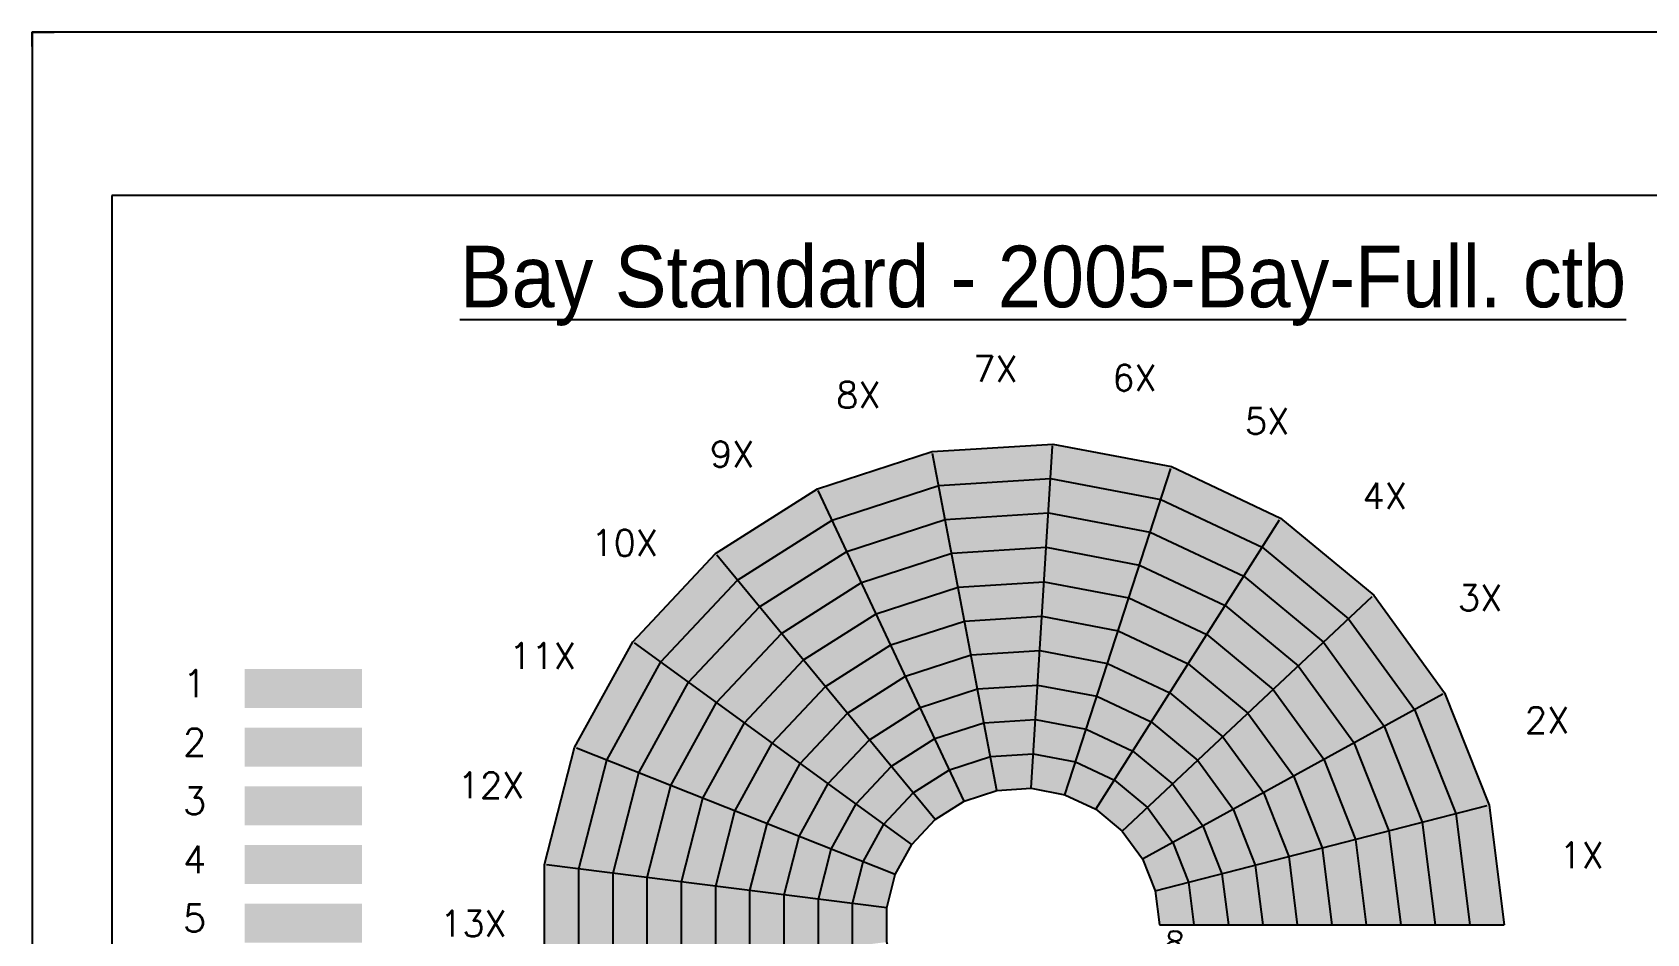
# Model space of a CAD drawing. Extents: x -3.6 to 17, y -3 to 11.
# Drawn here: x 0 to 9.83, y 5.51 to 11 of the extents above; entities that cross this region are included whole.
import ezdxf
from ezdxf.enums import TextEntityAlignment as Align

# ---------------------------------------------------------------- set-up
doc = ezdxf.new("R2010")
doc.units = 0
doc.header["$MEASUREMENT"] = 0
doc.layers.get('0').update_dxf_attribs({"linetype": 'CONTINUOUS'})
doc.layers.get('DEFPOINTS').update_dxf_attribs({"linetype": 'CONTINUOUS'})
for name, color, linetype in [('Lines', 7, 'CONTINUOUS'), ('Shades', 10, 'CONTINUOUS'), ('Text', 7, 'CONTINUOUS')]:
    doc.layers.add(name, color=color, linetype=linetype)
doc.styles.add('Roman Simplex', font='romans')
doc.styles.add('T', font='ARIAL.TTF', dxfattribs={"width": 0.9, "height": 0.187512})

# ---------------------------------------------------------------- blocks, each defined once
blk = doc.blocks.new('border')
at = {"color": 4}
blk.add_lwpolyline([(0, 0.99219), (0, 1), (0.00781, 1)], dxfattribs=at)
at = {"layer": 'DEFPOINTS'}
blk.add_lwpolyline([(1, 1), (0, 1), (0, 0), (1, 0)], close=True, dxfattribs=at)

msp = doc.modelspace()

# ---------------------------------------------------------------- linework, layer by layer
for p, q in [((11.5757, 10.0068), (0.4842, 10.0068)), ((0.4842, 10.0068), (0.4842, 1.6735))]:
    msp.add_line(p, q)
at = {"layer": 'Lines', "color": 3}
for p, q in [((5.4803, 8.4475), (6.2141, 8.4937)), ((6.0823, 6.398), (6.2134, 8.4821)), ((4.781, 8.2203), (5.4803, 8.4475)), ((5.8738, 6.3848), (5.4825, 8.4362)), ((5.5197, 8.2413), (6.2009, 8.2841)), ((4.1602, 7.8264), (4.781, 8.2203)), ((5.6751, 6.3203), (4.786, 8.2098)), ((4.8704, 8.0303), (5.5197, 8.2413)), ((5.559, 8.035), (6.1878, 8.0746)), ((4.2941, 7.6646), (4.8704, 8.0303)), ((4.9599, 7.8403), (5.559, 8.035)), ((5.5984, 7.8287), (6.1746, 7.865)), ((3.6569, 7.2904), (4.1602, 7.8264)), ((5.4988, 6.2084), (4.1676, 7.8174)), ((4.4279, 7.5028), (4.9599, 7.8403)), ((5.0493, 7.6503), (5.5984, 7.8287)), ((3.8268, 7.1669), (4.2941, 7.6646)), ((4.5618, 7.341), (5.0493, 7.6503)), ((5.1387, 7.4603), (5.6377, 7.6225)), ((5.6377, 7.6225), (6.1614, 7.6554)), ((3.9967, 7.0435), (4.4279, 7.5028)), ((4.6956, 7.1792), (5.1387, 7.4603)), ((5.2281, 7.2703), (5.6771, 7.4162)), ((5.6771, 7.4162), (6.1482, 7.4458)), ((3.3027, 6.6461), (3.6569, 7.2904)), ((5.3558, 6.0561), (3.6663, 7.2836)), ((4.1666, 6.9201), (4.5618, 7.341)), ((4.3365, 6.7967), (4.6956, 7.1792)), ((4.8295, 7.0174), (5.2281, 7.2703)), ((5.3175, 7.0803), (5.7164, 7.2099)), ((5.7164, 7.2099), (6.135, 7.2363)), ((3.4979, 6.5688), (3.8268, 7.1669)), ((4.9633, 6.8556), (5.3175, 7.0803)), ((3.6932, 6.4915), (3.9967, 7.0435)), ((4.5063, 6.6732), (4.8295, 7.0174)), ((5.4069, 6.8903), (5.7557, 7.0037)), ((5.7557, 7.0037), (6.1218, 7.0267)), ((3.8884, 6.4142), (4.1666, 6.9201)), ((5.0972, 6.6938), (5.4069, 6.8903)), ((4.0837, 6.3369), (4.3365, 6.7967)), ((4.6762, 6.5498), (4.9633, 6.8556)), ((5.4963, 6.7003), (5.7951, 6.7974)), ((5.7951, 6.7974), (6.1086, 6.8171)), ((4.8461, 6.4264), (5.0972, 6.6938)), ((5.2311, 6.532), (5.4963, 6.7003)), ((4.2789, 6.2596), (4.5063, 6.6732)), ((5.5857, 6.5103), (5.8344, 6.5911)), ((5.8344, 6.5911), (6.0955, 6.6075)), ((4.4742, 6.1822), (4.6762, 6.5498)), ((5.016, 6.3029), (5.2311, 6.532)), ((5.3649, 6.3702), (5.5857, 6.5103)), ((4.6694, 6.1049), (4.8461, 6.4264)), ((4.8646, 6.0276), (5.016, 6.3029)), ((5.1859, 6.1795), (5.3649, 6.3702)), ((5.0599, 5.9503), (5.1859, 6.1795))]:
    msp.add_line(p, q, dxfattribs=at)
at = {"layer": 'Lines', "color": 2}
for p, q in [((6.2141, 8.4937), (6.9364, 8.3559)), ((6.2009, 8.2841), (6.8715, 8.1562)), ((6.2875, 6.3588), (6.9328, 8.3449)), ((6.9364, 8.3559), (7.6016, 8.0429)), ((6.1878, 8.0746), (6.8066, 7.9565)), ((6.8715, 8.1562), (7.4891, 7.8656)), ((6.4765, 6.2699), (7.5954, 8.0331)), ((7.6016, 8.0429), (8.1682, 7.5742)), ((6.1746, 7.865), (6.7417, 7.7568)), ((6.8066, 7.9565), (7.3766, 7.6883)), ((7.4891, 7.8656), (8.0151, 7.4305)), ((6.7417, 7.7568), (7.2641, 7.511)), ((7.3766, 7.6883), (7.862, 7.2867)), ((6.1614, 7.6554), (6.6768, 7.5571)), ((6.6374, 6.1367), (8.1597, 7.5663)), ((6.6768, 7.5571), (7.1516, 7.3337)), ((7.2641, 7.511), (7.7089, 7.143)), ((6.1482, 7.4458), (6.6119, 7.3574)), ((6.6119, 7.3574), (7.0391, 7.1564)), ((7.1516, 7.3337), (7.5559, 6.9992)), ((6.135, 7.2363), (6.547, 7.1577)), ((6.547, 7.1577), (6.9265, 6.9791)), ((7.0391, 7.1564), (7.4028, 6.8555)), ((6.1218, 7.0267), (6.4821, 6.958)), ((6.4821, 6.958), (6.814, 6.8018)), ((6.9265, 6.9791), (7.2497, 6.7117)), ((6.1086, 6.8171), (6.4172, 6.7582)), ((6.814, 6.8018), (7.0966, 6.568)), ((6.4172, 6.7582), (6.7015, 6.6245)), ((6.0955, 6.6075), (6.3523, 6.5585)), ((6.7015, 6.6245), (6.9436, 6.4242)), ((6.3523, 6.5585), (6.589, 6.4472)), ((6.589, 6.4472), (6.7905, 6.2805))]:
    msp.add_line(p, q, dxfattribs=at)
at = {"layer": 'Lines', "color": 1}
for p, q in [((8.1682, 7.5742), (8.6003, 6.9794)), ((8.0151, 7.4305), (8.4163, 6.8782)), ((7.862, 7.2867), (8.2323, 6.777)), ((7.7089, 7.143), (8.0483, 6.6759)), ((7.5559, 6.9992), (7.8643, 6.5747)), ((6.7602, 5.9677), (8.5902, 6.9738)), ((8.6003, 6.9794), (8.871, 6.2957)), ((7.4028, 6.8555), (7.6803, 6.4735)), ((8.4163, 6.8782), (8.6676, 6.2435)), ((7.2497, 6.7117), (7.4963, 6.3724)), ((8.2323, 6.777), (8.4642, 6.1913)), ((8.0483, 6.6759), (8.2608, 6.1391)), ((7.0966, 6.568), (7.3122, 6.2712)), ((7.8643, 6.5747), (8.0574, 6.0868)), ((6.9436, 6.4242), (7.1282, 6.1701)), ((7.6803, 6.4735), (7.8541, 6.0346)), ((6.8371, 5.7735), (8.8598, 6.2928)), ((7.4963, 6.3724), (7.6507, 5.9824)), ((8.871, 6.2957), (8.9632, 5.5663)), ((6.7905, 6.2805), (6.9442, 6.0689)), ((7.3122, 6.2712), (7.4473, 5.9302)), ((8.6676, 6.2435), (8.7532, 5.5663)), ((7.1282, 6.1701), (7.2439, 5.878)), ((8.2608, 6.1391), (8.3332, 5.5663)), ((8.4642, 6.1913), (8.5432, 5.5663)), ((6.9442, 6.0689), (7.0405, 5.8257)), ((7.8541, 6.0346), (7.9132, 5.5663)), ((8.0574, 6.0868), (8.1232, 5.5663)), ((7.4473, 5.9302), (7.4932, 5.5663)), ((7.6507, 5.9824), (7.7032, 5.5663)), ((7.0405, 5.8257), (7.0733, 5.5663)), ((7.2439, 5.878), (7.2833, 5.5663)), ((6.8633, 5.5663), (8.9632, 5.5663))]:
    msp.add_line(p, q, dxfattribs=at)
at = {"layer": 'Lines', "color": 4}
for p, q in [((3.1198, 5.9339), (3.3027, 6.6461)), ((5.2551, 5.873), (3.3135, 6.6418)), ((3.3282, 5.9076), (3.4979, 6.5688)), ((3.5365, 5.8813), (3.6932, 6.4915)), ((3.7448, 5.8549), (3.8884, 6.4142)), ((3.9532, 5.8286), (4.0837, 6.3369)), ((4.1615, 5.8023), (4.2789, 6.2596)), ((4.3698, 5.776), (4.4742, 6.1822)), ((4.5782, 5.7497), (4.6694, 6.1049)), ((4.7865, 5.7234), (4.8646, 6.0276)), ((3.1198, 5.1986), (3.1198, 5.9339)), ((5.2032, 5.6707), (3.1313, 5.9324)), ((3.3282, 5.225), (3.3282, 5.9076)), ((4.9948, 5.697), (5.0599, 5.9503)), ((3.5365, 5.2513), (3.5365, 5.8813)), ((3.7448, 5.2776), (3.7448, 5.8549)), ((3.9532, 5.3039), (3.9532, 5.8286)), ((4.1615, 5.3302), (4.1615, 5.8023)), ((4.3698, 5.3566), (4.3698, 5.776)), ((4.5782, 5.3829), (4.5782, 5.7497)), ((4.7865, 5.4092), (4.7865, 5.7234)), ((4.9948, 5.4355), (4.9948, 5.697))]:
    msp.add_line(p, q, dxfattribs=at)
at = {"layer": 'Lines', "color": 3}
msp.add_lwpolyline([(5.2551, 5.873), (5.3558, 6.0561), (5.4988, 6.2084), (5.6751, 6.3203), (5.8738, 6.3848), (6.0823, 6.398)], dxfattribs=at)
at = {"layer": 'Lines', "color": 2}
msp.add_lwpolyline([(6.0823, 6.398), (6.2875, 6.3588), (6.4765, 6.2699), (6.6374, 6.1367)], dxfattribs=at)
at = {"layer": 'Lines', "color": 1}
msp.add_lwpolyline([(6.6374, 6.1367), (6.7602, 5.9677), (6.8371, 5.7735), (6.8633, 5.5663)], dxfattribs=at)
at = {"layer": 'Lines', "color": 4}
msp.add_lwpolyline([(5.2551, 5.2595), (5.2032, 5.4618), (5.2032, 5.6707), (5.2551, 5.873)], dxfattribs=at)
at = {"layer": 'Shades', "color": 79}
msp.add_solid([(6.2009, 8.2841), (6.2141, 8.4937), (5.5197, 8.2413), (5.4803, 8.4475)], dxfattribs=at)
at = {"layer": 'Shades', "color": 69}
msp.add_solid([(6.8715, 8.1562), (6.9364, 8.3559), (6.2009, 8.2841), (6.2141, 8.4937)], dxfattribs=at)
at = {"layer": 'Shades', "color": 89}
msp.add_solid([(5.5197, 8.2413), (5.4803, 8.4475), (4.8704, 8.0303), (4.781, 8.2203)], dxfattribs=at)
at = {"layer": 'Shades', "color": 77}
msp.add_solid([(6.1878, 8.0746), (6.2009, 8.2841), (5.559, 8.035), (5.5197, 8.2413)], dxfattribs=at)
at = {"layer": 'Shades', "color": 67}
msp.add_solid([(6.8066, 7.9565), (6.8715, 8.1562), (6.1878, 8.0746), (6.2009, 8.2841)], dxfattribs=at)
at = {"layer": 'Shades', "color": 59}
msp.add_solid([(7.4891, 7.8656), (7.6016, 8.0429), (6.8715, 8.1562), (6.9364, 8.3559)], dxfattribs=at)
at = {"layer": 'Shades', "color": 99}
msp.add_solid([(4.8704, 8.0303), (4.781, 8.2203), (4.2941, 7.6646), (4.1602, 7.8264)], dxfattribs=at)
at = {"layer": 'Shades', "color": 87}
msp.add_solid([(5.559, 8.035), (5.5197, 8.2413), (4.9599, 7.8403), (4.8704, 8.0303)], dxfattribs=at)
at = {"layer": 'Shades', "color": 75}
msp.add_solid([(6.1746, 7.865), (6.1878, 8.0746), (5.5984, 7.8287), (5.559, 8.035)], dxfattribs=at)
at = {"layer": 'Shades', "color": 65}
msp.add_solid([(6.7417, 7.7568), (6.8066, 7.9565), (6.1746, 7.865), (6.1878, 8.0746)], dxfattribs=at)
at = {"layer": 'Shades', "color": 57}
msp.add_solid([(7.3766, 7.6883), (7.4891, 7.8656), (6.8066, 7.9565), (6.8715, 8.1562)], dxfattribs=at)
at = {"layer": 'Shades', "color": 97}
msp.add_solid([(4.9599, 7.8403), (4.8704, 8.0303), (4.4279, 7.5028), (4.2941, 7.6646)], dxfattribs=at)
at = {"layer": 'Shades', "color": 85}
msp.add_solid([(5.5984, 7.8287), (5.559, 8.035), (5.0493, 7.6503), (4.9599, 7.8403)], dxfattribs=at)
at = {"layer": 'Shades', "color": 49}
msp.add_solid([(8.0151, 7.4305), (8.1682, 7.5742), (7.4891, 7.8656), (7.6016, 8.0429)], dxfattribs=at)
at = {"layer": 'Shades', "color": 73}
msp.add_solid([(6.1614, 7.6554), (6.1746, 7.865), (5.6377, 7.6225), (5.5984, 7.8287)], dxfattribs=at)
at = {"layer": 'Shades', "color": 63}
msp.add_solid([(6.6768, 7.5571), (6.7417, 7.7568), (6.1614, 7.6554), (6.1746, 7.865)], dxfattribs=at)
at = {"layer": 'Shades', "color": 55}
msp.add_solid([(7.2641, 7.511), (7.3766, 7.6883), (6.7417, 7.7568), (6.8066, 7.9565)], dxfattribs=at)
at = {"layer": 'Shades', "color": 47}
msp.add_solid([(7.862, 7.2867), (8.0151, 7.4305), (7.3766, 7.6883), (7.4891, 7.8656)], dxfattribs=at)
at = {"layer": 'Shades', "color": 109}
msp.add_solid([(4.2941, 7.6646), (4.1602, 7.8264), (3.8268, 7.1669), (3.6569, 7.2904)], dxfattribs=at)
at = {"layer": 'Shades', "color": 95}
msp.add_solid([(5.0493, 7.6503), (4.9599, 7.8403), (4.5618, 7.341), (4.4279, 7.5028)], dxfattribs=at)
at = {"layer": 'Shades', "color": 83}
msp.add_solid([(5.6377, 7.6225), (5.5984, 7.8287), (5.1387, 7.4603), (5.0493, 7.6503)], dxfattribs=at)
at = {"layer": 'Shades', "color": 53}
msp.add_solid([(7.1516, 7.3337), (7.2641, 7.511), (6.6768, 7.5571), (6.7417, 7.7568)], dxfattribs=at)
at = {"layer": 'Shades', "color": 45}
msp.add_solid([(7.7089, 7.143), (7.862, 7.2867), (7.2641, 7.511), (7.3766, 7.6883)], dxfattribs=at)
at = {"layer": 'Shades', "color": 107}
msp.add_solid([(4.4279, 7.5028), (4.2941, 7.6646), (3.9967, 7.0435), (3.8268, 7.1669)], dxfattribs=at)
at = {"layer": 'Shades', "color": 93}
msp.add_solid([(5.1387, 7.4603), (5.0493, 7.6503), (4.6956, 7.1792), (4.5618, 7.341)], dxfattribs=at)
at = {"layer": 'Shades', "color": 81}
msp.add_solid([(5.6771, 7.4162), (5.6377, 7.6225), (5.2281, 7.2703), (5.1387, 7.4603)], dxfattribs=at)
at = {"layer": 'Shades', "color": 71}
msp.add_solid([(6.1482, 7.4458), (6.1614, 7.6554), (5.6771, 7.4162), (5.6377, 7.6225)], dxfattribs=at)
at = {"layer": 'Shades', "color": 61}
msp.add_solid([(6.6119, 7.3574), (6.6768, 7.5571), (6.1482, 7.4458), (6.1614, 7.6554)], dxfattribs=at)
at = {"layer": 'Shades', "color": 39}
msp.add_solid([(8.4163, 6.8782), (8.6003, 6.9794), (8.0151, 7.4305), (8.1682, 7.5742)], dxfattribs=at)
at = {"layer": 'Shades', "color": 105}
msp.add_solid([(4.5618, 7.341), (4.4279, 7.5028), (4.1666, 6.9201), (3.9967, 7.0435)], dxfattribs=at)
at = {"layer": 'Shades', "color": 51}
msp.add_solid([(7.0391, 7.1564), (7.1516, 7.3337), (6.6119, 7.3574), (6.6768, 7.5571)], dxfattribs=at)
at = {"layer": 'Shades', "color": 43}
msp.add_solid([(7.5559, 6.9992), (7.7089, 7.143), (7.1516, 7.3337), (7.2641, 7.511)], dxfattribs=at)
at = {"layer": 'Shades', "color": 91}
msp.add_solid([(5.2281, 7.2703), (5.1387, 7.4603), (4.8295, 7.0174), (4.6956, 7.1792)], dxfattribs=at)
at = {"layer": 'Shades', "color": 80}
msp.add_solid([(5.7164, 7.2099), (5.6771, 7.4162), (5.3175, 7.0803), (5.2281, 7.2703)], dxfattribs=at)
at = {"layer": 'Shades', "color": 70}
msp.add_solid([(6.135, 7.2363), (6.1482, 7.4458), (5.7164, 7.2099), (5.6771, 7.4162)], dxfattribs=at)
at = {"layer": 'Shades', "color": 60}
msp.add_solid([(6.547, 7.1577), (6.6119, 7.3574), (6.135, 7.2363), (6.1482, 7.4458)], dxfattribs=at)
at = {"layer": 'Shades', "color": 37}
msp.add_solid([(8.2323, 6.777), (8.4163, 6.8782), (7.862, 7.2867), (8.0151, 7.4305)], dxfattribs=at)
at = {"layer": 'Shades', "color": 119}
msp.add_solid([(3.8268, 7.1669), (3.6569, 7.2904), (3.4979, 6.5688), (3.3027, 6.6461)], dxfattribs=at)
at = {"layer": 'Shades', "color": 103}
msp.add_solid([(4.6956, 7.1792), (4.5618, 7.341), (4.3365, 6.7967), (4.1666, 6.9201)], dxfattribs=at)
at = {"layer": 'Shades', "color": 50}
msp.add_solid([(6.9265, 6.9791), (7.0391, 7.1564), (6.547, 7.1577), (6.6119, 7.3574)], dxfattribs=at)
at = {"layer": 'Shades', "color": 41}
msp.add_solid([(7.4028, 6.8555), (7.5559, 6.9992), (7.0391, 7.1564), (7.1516, 7.3337)], dxfattribs=at)
at = {"layer": 'Shades', "color": 35}
msp.add_solid([(8.0483, 6.6759), (8.2323, 6.777), (7.7089, 7.143), (7.862, 7.2867)], dxfattribs=at)
at = {"layer": 'Shades', "color": 101}
msp.add_solid([(4.8295, 7.0174), (4.6956, 7.1792), (4.5063, 6.6732), (4.3365, 6.7967)], dxfattribs=at)
at = {"layer": 'Shades', "color": 90}
msp.add_solid([(5.3175, 7.0803), (5.2281, 7.2703), (4.9633, 6.8556), (4.8295, 7.0174)], dxfattribs=at)
at = {"layer": 'Shades', "color": 82}
msp.add_solid([(5.7557, 7.0037), (5.7164, 7.2099), (5.4069, 6.8903), (5.3175, 7.0803)], dxfattribs=at)
at = {"layer": 'Shades', "color": 72}
msp.add_solid([(6.1218, 7.0267), (6.135, 7.2363), (5.7557, 7.0037), (5.7164, 7.2099)], dxfattribs=at)
at = {"layer": 'Shades', "color": 62}
msp.add_solid([(6.4821, 6.958), (6.547, 7.1577), (6.1218, 7.0267), (6.135, 7.2363)], dxfattribs=at)
at = {"layer": 'Shades', "color": 1}
msp.add_solid([(1.2933, 6.8864), (2.0076, 6.8864), (1.2933, 7.1245), (2.0076, 7.1245)], dxfattribs=at)
at = {"layer": 'Shades', "color": 117}
msp.add_solid([(3.9967, 7.0435), (3.8268, 7.1669), (3.6932, 6.4915), (3.4979, 6.5688)], dxfattribs=at)
at = {"layer": 'Shades', "color": 92}
msp.add_solid([(5.4069, 6.8903), (5.3175, 7.0803), (5.0972, 6.6938), (4.9633, 6.8556)], dxfattribs=at)
at = {"layer": 'Shades', "color": 52}
msp.add_solid([(6.814, 6.8018), (6.9265, 6.9791), (6.4821, 6.958), (6.547, 7.1577)], dxfattribs=at)
at = {"layer": 'Shades', "color": 40}
msp.add_solid([(7.2497, 6.7117), (7.4028, 6.8555), (6.9265, 6.9791), (7.0391, 7.1564)], dxfattribs=at)
at = {"layer": 'Shades', "color": 33}
msp.add_solid([(7.8643, 6.5747), (8.0483, 6.6759), (7.5559, 6.9992), (7.7089, 7.143)], dxfattribs=at)
at = {"layer": 'Shades', "color": 115}
msp.add_solid([(4.1666, 6.9201), (3.9967, 7.0435), (3.8884, 6.4142), (3.6932, 6.4915)], dxfattribs=at)
at = {"layer": 'Shades', "color": 100}
msp.add_solid([(4.9633, 6.8556), (4.8295, 7.0174), (4.6762, 6.5498), (4.5063, 6.6732)], dxfattribs=at)
at = {"layer": 'Shades', "color": 84}
msp.add_solid([(5.7951, 6.7974), (5.7557, 7.0037), (5.4963, 6.7003), (5.4069, 6.8903)], dxfattribs=at)
at = {"layer": 'Shades', "color": 74}
msp.add_solid([(6.1086, 6.8171), (6.1218, 7.0267), (5.7951, 6.7974), (5.7557, 7.0037)], dxfattribs=at)
at = {"layer": 'Shades', "color": 64}
msp.add_solid([(6.4172, 6.7582), (6.4821, 6.958), (6.1086, 6.8171), (6.1218, 7.0267)], dxfattribs=at)
at = {"layer": 'Shades', "color": 31}
msp.add_solid([(7.6803, 6.4735), (7.8643, 6.5747), (7.4028, 6.8555), (7.5559, 6.9992)], dxfattribs=at)
at = {"layer": 'Shades', "color": 113}
msp.add_solid([(4.3365, 6.7967), (4.1666, 6.9201), (4.0837, 6.3369), (3.8884, 6.4142)], dxfattribs=at)
at = {"layer": 'Shades', "color": 94}
msp.add_solid([(5.4963, 6.7003), (5.4069, 6.8903), (5.2311, 6.532), (5.0972, 6.6938)], dxfattribs=at)
at = {"layer": 'Shades', "color": 54}
msp.add_solid([(6.7015, 6.6245), (6.814, 6.8018), (6.4172, 6.7582), (6.4821, 6.958)], dxfattribs=at)
at = {"layer": 'Shades', "color": 42}
msp.add_solid([(7.0966, 6.568), (7.2497, 6.7117), (6.814, 6.8018), (6.9265, 6.9791)], dxfattribs=at)
at = {"layer": 'Shades', "color": 29}
msp.add_solid([(8.6676, 6.2435), (8.871, 6.2957), (8.4163, 6.8782), (8.6003, 6.9794)], dxfattribs=at)
at = {"layer": 'Shades', "color": 111}
msp.add_solid([(4.5063, 6.6732), (4.3365, 6.7967), (4.2789, 6.2596), (4.0837, 6.3369)], dxfattribs=at)
at = {"layer": 'Shades', "color": 102}
msp.add_solid([(5.0972, 6.6938), (4.9633, 6.8556), (4.8461, 6.4264), (4.6762, 6.5498)], dxfattribs=at)
at = {"layer": 'Shades', "color": 86}
msp.add_solid([(5.8344, 6.5911), (5.7951, 6.7974), (5.5857, 6.5103), (5.4963, 6.7003)], dxfattribs=at)
at = {"layer": 'Shades', "color": 76}
msp.add_solid([(6.0955, 6.6075), (6.1086, 6.8171), (5.8344, 6.5911), (5.7951, 6.7974)], dxfattribs=at)
at = {"layer": 'Shades', "color": 66}
msp.add_solid([(6.3523, 6.5585), (6.4172, 6.7582), (6.0955, 6.6075), (6.1086, 6.8171)], dxfattribs=at)
at = {"layer": 'Shades', "color": 44}
msp.add_solid([(6.9436, 6.4242), (7.0966, 6.568), (6.7015, 6.6245), (6.814, 6.8018)], dxfattribs=at)
at = {"layer": 'Shades', "color": 30}
msp.add_solid([(7.4963, 6.3724), (7.6803, 6.4735), (7.2497, 6.7117), (7.4028, 6.8555)], dxfattribs=at)
at = {"layer": 'Shades', "color": 27}
msp.add_solid([(8.4642, 6.1913), (8.6676, 6.2435), (8.2323, 6.777), (8.4163, 6.8782)], dxfattribs=at)
at = {"layer": 'Shades', "color": 2}
msp.add_solid([(1.2933, 6.5293), (2.0076, 6.5293), (1.2933, 6.7674), (2.0076, 6.7674)], dxfattribs=at)
at = {"layer": 'Shades', "color": 104}
msp.add_solid([(5.2311, 6.532), (5.0972, 6.6938), (5.016, 6.3029), (4.8461, 6.4264)], dxfattribs=at)
at = {"layer": 'Shades', "color": 96}
msp.add_solid([(5.5857, 6.5103), (5.4963, 6.7003), (5.3649, 6.3702), (5.2311, 6.532)], dxfattribs=at)
at = {"layer": 'Shades', "color": 56}
msp.add_solid([(6.589, 6.4472), (6.7015, 6.6245), (6.3523, 6.5585), (6.4172, 6.7582)], dxfattribs=at)
at = {"layer": 'Shades', "color": 32}
msp.add_solid([(7.3122, 6.2712), (7.4963, 6.3724), (7.0966, 6.568), (7.2497, 6.7117)], dxfattribs=at)
at = {"layer": 'Shades', "color": 25}
msp.add_solid([(8.2608, 6.1391), (8.4642, 6.1913), (8.0483, 6.6759), (8.2323, 6.777)], dxfattribs=at)
at = {"layer": 'Shades', "color": 129}
msp.add_solid([(3.4979, 6.5688), (3.3027, 6.6461), (3.3282, 5.9076), (3.1198, 5.9339)], dxfattribs=at)
at = {"layer": 'Shades', "color": 110}
msp.add_solid([(4.6762, 6.5498), (4.5063, 6.6732), (4.4742, 6.1822), (4.2789, 6.2596)], dxfattribs=at)
at = {"layer": 'Shades', "color": 88}
msp.add_solid([(5.8738, 6.3848), (5.8344, 6.5911), (5.6751, 6.3203), (5.5857, 6.5103)], dxfattribs=at)
at = {"layer": 'Shades', "color": 78}
msp.add_solid([(6.0823, 6.398), (6.0955, 6.6075), (5.8738, 6.3848), (5.8344, 6.5911)], dxfattribs=at)
at = {"layer": 'Shades', "color": 68}
msp.add_solid([(6.2875, 6.3588), (6.3523, 6.5585), (6.0823, 6.398), (6.0955, 6.6075)], dxfattribs=at)
at = {"layer": 'Shades', "color": 46}
msp.add_solid([(6.7905, 6.2805), (6.9436, 6.4242), (6.589, 6.4472), (6.7015, 6.6245)], dxfattribs=at)
at = {"layer": 'Shades', "color": 23}
msp.add_solid([(8.0574, 6.0868), (8.2608, 6.1391), (7.8643, 6.5747), (8.0483, 6.6759)], dxfattribs=at)
at = {"layer": 'Shades', "color": 127}
msp.add_solid([(3.6932, 6.4915), (3.4979, 6.5688), (3.5365, 5.8813), (3.3282, 5.9076)], dxfattribs=at)
at = {"layer": 'Shades', "color": 125}
msp.add_solid([(3.8884, 6.4142), (3.6932, 6.4915), (3.7448, 5.8549), (3.5365, 5.8813)], dxfattribs=at)
at = {"layer": 'Shades', "color": 112}
msp.add_solid([(4.8461, 6.4264), (4.6762, 6.5498), (4.6694, 6.1049), (4.4742, 6.1822)], dxfattribs=at)
at = {"layer": 'Shades', "color": 106}
msp.add_solid([(5.3649, 6.3702), (5.2311, 6.532), (5.1859, 6.1795), (5.016, 6.3029)], dxfattribs=at)
at = {"layer": 'Shades', "color": 98}
msp.add_solid([(5.6751, 6.3203), (5.5857, 6.5103), (5.4988, 6.2084), (5.3649, 6.3702)], dxfattribs=at)
at = {"layer": 'Shades', "color": 58}
msp.add_solid([(6.4765, 6.2699), (6.589, 6.4472), (6.2875, 6.3588), (6.3523, 6.5585)], dxfattribs=at)
at = {"layer": 'Shades', "color": 34}
msp.add_solid([(7.1282, 6.1701), (7.3122, 6.2712), (6.9436, 6.4242), (7.0966, 6.568)], dxfattribs=at)
at = {"layer": 'Shades', "color": 21}
msp.add_solid([(7.8541, 6.0346), (8.0574, 6.0868), (7.6803, 6.4735), (7.8643, 6.5747)], dxfattribs=at)
at = {"layer": 'Shades', "color": 3}
msp.add_solid([(1.2933, 6.1722), (2.0076, 6.1722), (1.2933, 6.4102), (2.0076, 6.4102)], dxfattribs=at)
at = {"layer": 'Shades', "color": 123}
msp.add_solid([(4.0837, 6.3369), (3.8884, 6.4142), (3.9532, 5.8286), (3.7448, 5.8549)], dxfattribs=at)
at = {"layer": 'Shades', "color": 114}
msp.add_solid([(5.016, 6.3029), (4.8461, 6.4264), (4.8646, 6.0276), (4.6694, 6.1049)], dxfattribs=at)
at = {"layer": 'Shades', "color": 48}
msp.add_solid([(6.6374, 6.1367), (6.7905, 6.2805), (6.4765, 6.2699), (6.589, 6.4472)], dxfattribs=at)
at = {"layer": 'Shades', "color": 36}
msp.add_solid([(6.9442, 6.0689), (7.1282, 6.1701), (6.7905, 6.2805), (6.9436, 6.4242)], dxfattribs=at)
at = {"layer": 'Shades', "color": 20}
msp.add_solid([(7.6507, 5.9824), (7.8541, 6.0346), (7.4963, 6.3724), (7.6803, 6.4735)], dxfattribs=at)
at = {"layer": 'Shades', "color": 121}
msp.add_solid([(4.2789, 6.2596), (4.0837, 6.3369), (4.1615, 5.8023), (3.9532, 5.8286)], dxfattribs=at)
at = {"layer": 'Shades', "color": 116}
msp.add_solid([(5.1859, 6.1795), (5.016, 6.3029), (5.0599, 5.9503), (4.8646, 6.0276)], dxfattribs=at)
at = {"layer": 'Shades', "color": 108}
msp.add_solid([(5.4988, 6.2084), (5.3649, 6.3702), (5.3558, 6.0561), (5.1859, 6.1795)], dxfattribs=at)
at = {"layer": 'Shades', "color": 22}
msp.add_solid([(7.4473, 5.9302), (7.6507, 5.9824), (7.3122, 6.2712), (7.4963, 6.3724)], dxfattribs=at)
at = {"layer": 'Shades', "color": 19}
msp.add_solid([(8.7532, 5.5663), (8.9632, 5.5663), (8.6676, 6.2435), (8.871, 6.2957)], dxfattribs=at)
at = {"layer": 'Shades', "color": 120}
msp.add_solid([(4.4742, 6.1822), (4.2789, 6.2596), (4.3698, 5.776), (4.1615, 5.8023)], dxfattribs=at)
at = {"layer": 'Shades', "color": 38}
msp.add_solid([(6.7602, 5.9677), (6.9442, 6.0689), (6.6374, 6.1367), (6.7905, 6.2805)], dxfattribs=at)
at = {"layer": 'Shades', "color": 24}
msp.add_solid([(7.2439, 5.878), (7.4473, 5.9302), (7.1282, 6.1701), (7.3122, 6.2712)], dxfattribs=at)
at = {"layer": 'Shades', "color": 17}
msp.add_solid([(8.5432, 5.5663), (8.7532, 5.5663), (8.4642, 6.1913), (8.6676, 6.2435)], dxfattribs=at)
at = {"layer": 'Shades', "color": 122}
msp.add_solid([(4.6694, 6.1049), (4.4742, 6.1822), (4.5782, 5.7497), (4.3698, 5.776)], dxfattribs=at)
at = {"layer": 'Shades', "color": 124}
msp.add_solid([(4.8646, 6.0276), (4.6694, 6.1049), (4.7865, 5.7234), (4.5782, 5.7497)], dxfattribs=at)
at = {"layer": 'Shades', "color": 118}
msp.add_solid([(5.3558, 6.0561), (5.1859, 6.1795), (5.2551, 5.873), (5.0599, 5.9503)], dxfattribs=at)
at = {"layer": 'Shades', "color": 26}
msp.add_solid([(7.0405, 5.8257), (7.2439, 5.878), (6.9442, 6.0689), (7.1282, 6.1701)], dxfattribs=at)
at = {"layer": 'Shades', "color": 13}
msp.add_solid([(8.1232, 5.5663), (8.3332, 5.5663), (8.0574, 6.0868), (8.2608, 6.1391)], dxfattribs=at)
at = {"layer": 'Shades', "color": 15}
msp.add_solid([(8.3332, 5.5663), (8.5432, 5.5663), (8.2608, 6.1391), (8.4642, 6.1913)], dxfattribs=at)
at = {"layer": 'Shades', "color": 4}
msp.add_solid([(1.2933, 5.815), (2.0076, 5.815), (1.2933, 6.0531), (2.0076, 6.0531)], dxfattribs=at)
at = {"layer": 'Shades', "color": 126}
msp.add_solid([(5.0599, 5.9503), (4.8646, 6.0276), (4.9948, 5.697), (4.7865, 5.7234)], dxfattribs=at)
at = {"layer": 'Shades', "color": 28}
msp.add_solid([(6.8371, 5.7735), (7.0405, 5.8257), (6.7602, 5.9677), (6.9442, 6.0689)], dxfattribs=at)
at = {"layer": 'Shades'}
msp.add_solid([(7.7032, 5.5663), (7.9132, 5.5663), (7.6507, 5.9824), (7.8541, 6.0346)], dxfattribs=at)
at = {"layer": 'Shades', "color": 11}
msp.add_solid([(7.9132, 5.5663), (8.1232, 5.5663), (7.8541, 6.0346), (8.0574, 6.0868)], dxfattribs=at)
at = {"layer": 'Shades', "color": 139}
msp.add_solid([(3.3282, 5.9076), (3.1198, 5.9339), (3.3282, 5.225), (3.1198, 5.1986)], dxfattribs=at)
at = {"layer": 'Shades', "color": 137}
msp.add_solid([(3.5365, 5.8813), (3.3282, 5.9076), (3.5365, 5.2513), (3.3282, 5.225)], dxfattribs=at)
at = {"layer": 'Shades', "color": 128}
msp.add_solid([(5.2551, 5.873), (5.0599, 5.9503), (5.2032, 5.6707), (4.9948, 5.697)], dxfattribs=at)
at = {"layer": 'Shades', "color": 14}
msp.add_solid([(7.2833, 5.5663), (7.4932, 5.5663), (7.2439, 5.878), (7.4473, 5.9302)], dxfattribs=at)
at = {"layer": 'Shades', "color": 12}
msp.add_solid([(7.4932, 5.5663), (7.7032, 5.5663), (7.4473, 5.9302), (7.6507, 5.9824)], dxfattribs=at)
at = {"layer": 'Shades', "color": 135}
msp.add_solid([(3.7448, 5.8549), (3.5365, 5.8813), (3.7448, 5.2776), (3.5365, 5.2513)], dxfattribs=at)
at = {"layer": 'Shades', "color": 133}
msp.add_solid([(3.9532, 5.8286), (3.7448, 5.8549), (3.9532, 5.3039), (3.7448, 5.2776)], dxfattribs=at)
at = {"layer": 'Shades', "color": 131}
msp.add_solid([(4.1615, 5.8023), (3.9532, 5.8286), (4.1615, 5.3302), (3.9532, 5.3039)], dxfattribs=at)
at = {"layer": 'Shades', "color": 130}
msp.add_solid([(4.3698, 5.776), (4.1615, 5.8023), (4.3698, 5.3566), (4.1615, 5.3302)], dxfattribs=at)
at = {"layer": 'Shades', "color": 18}
msp.add_solid([(6.8633, 5.5663), (7.0733, 5.5663), (6.8371, 5.7735), (7.0405, 5.8257)], dxfattribs=at)
at = {"layer": 'Shades', "color": 16}
msp.add_solid([(7.0733, 5.5663), (7.2833, 5.5663), (7.0405, 5.8257), (7.2439, 5.878)], dxfattribs=at)
at = {"layer": 'Shades', "color": 132}
msp.add_solid([(4.5782, 5.7497), (4.3698, 5.776), (4.5782, 5.3829), (4.3698, 5.3566)], dxfattribs=at)
at = {"layer": 'Shades', "color": 134}
msp.add_solid([(4.7865, 5.7234), (4.5782, 5.7497), (4.7865, 5.4092), (4.5782, 5.3829)], dxfattribs=at)
at = {"layer": 'Shades', "color": 136}
msp.add_solid([(4.9948, 5.697), (4.7865, 5.7234), (4.9948, 5.4355), (4.7865, 5.4092)], dxfattribs=at)
at = {"layer": 'Shades', "color": 5}
msp.add_solid([(1.2933, 5.4579), (2.0076, 5.4579), (1.2933, 5.696), (2.0076, 5.696)], dxfattribs=at)
at = {"layer": 'Shades', "color": 138}
msp.add_solid([(5.2032, 5.6707), (4.9948, 5.697), (5.2032, 5.4618), (4.9948, 5.4355)], dxfattribs=at)

# ---------------------------------------------------------------- block references
at = {"xscale": 17, "yscale": 11, "zscale": 17}
msp.add_blockref('border', (0, 0), dxfattribs=at)

# ---------------------------------------------------------------- texts
at = {"layer": 'Text', "style": 'T', "width": 0.9}
msp.add_text('%%UBay Standard - 2005-Bay-Full. ctb', height=0.375023, dxfattribs=at).set_placement((6.1548, 9.4669), align=Align.MIDDLE)
at = {"layer": 'Text', "color": 70, "style": 'Roman Simplex'}
msp.add_text('7X', height=0.15833, dxfattribs=at).set_placement((5.865, 8.9508), align=Align.MIDDLE)
at = {"layer": 'Text', "color": 60, "style": 'Roman Simplex'}
msp.add_text('6X', height=0.15833, dxfattribs=at).set_placement((6.7123, 8.8965), align=Align.MIDDLE)
at = {"layer": 'Text', "color": 80, "style": 'Roman Simplex'}
msp.add_text('8X', height=0.15833, dxfattribs=at).set_placement((5.0308, 8.7926), align=Align.MIDDLE)
at = {"layer": 'Text', "color": 50, "style": 'Roman Simplex'}
msp.add_text('5X', height=0.15833, dxfattribs=at).set_placement((7.5195, 8.6332), align=Align.MIDDLE)
at = {"layer": 'Text', "color": 90, "style": 'Roman Simplex'}
msp.add_text('9X', height=0.15833, dxfattribs=at).set_placement((4.2621, 8.432), align=Align.MIDDLE)
at = {"layer": 'Text', "color": 40, "style": 'Roman Simplex'}
msp.add_text('4X', height=0.15833, dxfattribs=at).set_placement((8.2358, 8.1775), align=Align.MIDDLE)
at = {"layer": 'Text', "color": 100, "style": 'Roman Simplex'}
msp.add_text('10X', height=0.15833, dxfattribs=at).set_placement((3.6073, 7.8915), align=Align.MIDDLE)
at = {"layer": 'Text', "color": 30, "style": 'Roman Simplex'}
msp.add_text('3X', height=0.15833, dxfattribs=at).set_placement((8.8163, 7.5579), align=Align.MIDDLE)
at = {"layer": 'Text', "color": 110, "style": 'Roman Simplex'}
msp.add_text('11X', height=0.15833, dxfattribs=at).set_placement((3.1075, 7.2052), align=Align.MIDDLE)
at = {"layer": 'Text', "color": 1, "style": 'Roman Simplex'}
msp.add_text('1', height=0.1667, dxfattribs=at).set_placement((0.9883, 7.0361), align=Align.MIDDLE)
at = {"layer": 'Text', "color": 20, "style": 'Roman Simplex'}
msp.add_text('2X', height=0.15833, dxfattribs=at).set_placement((9.2245, 6.8134), align=Align.MIDDLE)
at = {"layer": 'Text', "color": 2, "style": 'Roman Simplex'}
msp.add_text('2', height=0.1667, dxfattribs=at).set_placement((0.9883, 6.679), align=Align.MIDDLE)
at = {"layer": 'Text', "color": 120, "style": 'Roman Simplex'}
msp.add_text('12X', height=0.15833, dxfattribs=at).set_placement((2.794, 6.4161), align=Align.MIDDLE)
at = {"layer": 'Text', "color": 3, "style": 'Roman Simplex'}
msp.add_text('3', height=0.1667, dxfattribs=at).set_placement((0.9883, 6.3218), align=Align.MIDDLE)
at = {"layer": 'Text', "color": 4, "style": 'Roman Simplex'}
msp.add_text('4', height=0.1667, dxfattribs=at).set_placement((0.9883, 5.9647), align=Align.MIDDLE)
at = {"layer": 'Text', "color": 10, "style": 'Roman Simplex'}
msp.add_text('1X', height=0.15833, dxfattribs=at).set_placement((9.4348, 5.9908), align=Align.MIDDLE)
at = {"layer": 'Text', "color": 5, "style": 'Roman Simplex'}
msp.add_text('5', height=0.1667, dxfattribs=at).set_placement((0.9883, 5.6075), align=Align.MIDDLE)
at = {"layer": 'Text', "color": 130, "style": 'Roman Simplex'}
msp.add_text('13X', height=0.15833, dxfattribs=at).set_placement((2.6867, 5.5739), align=Align.MIDDLE)
at = {"layer": 'Text', "style": 'Roman Simplex'}
msp.add_text('8', height=0.1458, rotation=352.80004, dxfattribs=at).set_placement((6.9535, 5.4551), align=Align.MIDDLE)

doc.saveas('drawing.dxf')
